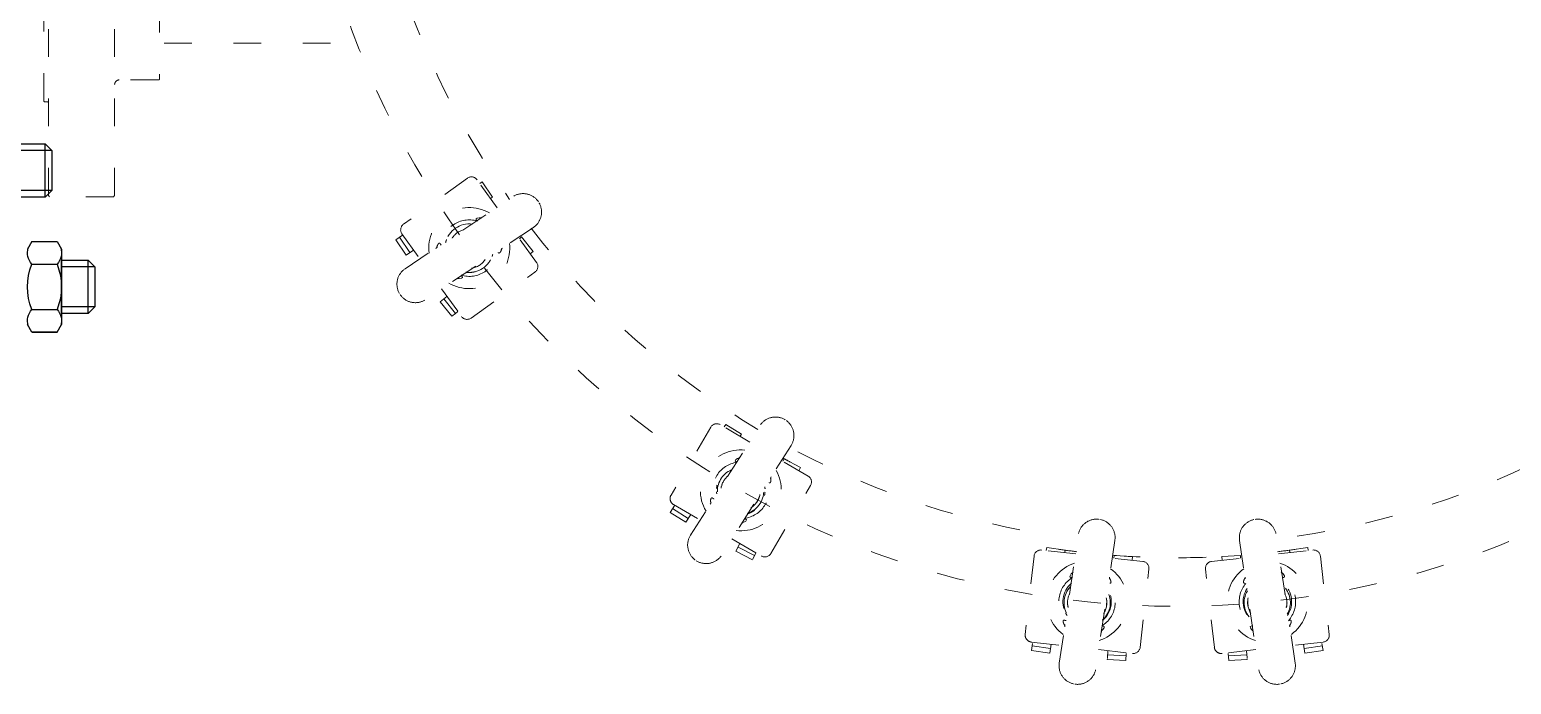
# Model space of a CAD drawing. Extents: x -3450 to 27857, y -1288 to 11880.
# Drawn here: x 1008.2 to 1081.7, y 1097.3 to 1129.8 of the extents above; entities that cross this region are included whole.
import ezdxf

# ---------------------------------------------------------------- set-up
doc = ezdxf.new("R2010")
doc.units = 0
doc.linetypes.add('188K-SM-03-F20-MECH-EQ-Y2257103$0$XFM7Q20PCW-200K$0$ACAD_ISO03W100', pattern=[30, 12, -18])
doc.layers.add('188K-SM-03-F20-MECH-EQ-Y2257103$0$18P7-PCWR-20.7-PIPE', color=6, linetype='Continuous')
doc.layers.add('188K-SM-03-F20-MECH-EQ-Y2257103$0$XFM7Q20PCW-200K$0$PCW EQ (FUTURE)', color=252, linetype='188K-SM-03-F20-MECH-EQ-Y2257103$0$XFM7Q20PCW-200K$0$ACAD_ISO03W100', lineweight=9)

# ---------------------------------------------------------------- blocks, each defined once
blk = doc.blocks.new('188K-SM-03-F20-MECH-EQ-Y2257103$0$XFM7Q20PCW-200K$0$漢唐美光 8NHV4A-10FDA-NC150-M - 漢唐美光 8NHV4A-10FDA-NC150-M-V1107-CUB_L40')
for p, q in [((-1014.13, -292.44), (-1014.13, 112.56)), ((-985.53, -292.44), (-985.53, 112.56)), ((-1016.13, -251.47), (-1016.13, 71.6)), ((-892.18, -226.49), (-966.63, -226.49)), ((-966.63, -242.44), (-983.53, -242.44)), ((-1014.63, -251.94), (-1015.63, -251.94)), ((-833.05, -284.9), (-860.63, -304.78)), ((-820.17, -297.64), (-828.86, -285.58)), ((-827.7, -287.19), (-826.59, -286.44)), ((-822.14, -293.09), (-826.59, -286.44)), ((-1013.63, -292.94), (-1014.13, -292.44)), ((-986.03, -292.94), (-1013.63, -292.94)), ((-985.53, -292.44), (-986.03, -292.94)), ((-822.14, -293.09), (-823.02, -293.68)), ((-826.78, -301.96), (-826.75, -301.83)), ((-826.75, -301.83), (-826.62, -301.78)), ((-861.12, -309.55), (-863.99, -311.47)), ((-859.54, -318.12), (-863.99, -311.47)), ((-857.88, -317), (-862.33, -310.35)), ((-861.31, -308.97), (-853.45, -319.87)), ((-803.13, -321.27), (-810.97, -310.4)), ((-810.51, -311.04), (-809.57, -310.29)), ((-804.58, -316.55), (-809.57, -310.29)), ((-859.54, -318.12), (-856.3, -315.95)), ((-846.69, -315.21), (-846.6, -315.11)), ((-846.6, -315.11), (-846.46, -315.13)), ((-804.58, -316.55), (-805.82, -317.54)), ((-831.39, -345.34), (-803.81, -325.46)), ((-844.22, -332.67), (-835.58, -344.66)), ((-837.7, -328.41), (-837.83, -328.46)), ((-841.85, -336), (-844.77, -338.33)), ((-839.78, -344.58), (-844.77, -338.33)), ((-838.22, -343.34), (-843.2, -337.08)), ((-838.22, -343.34), (-839.78, -344.58)), ((-837.15, -342.49), (-838.22, -343.34)), ((-727.83, -392.47), (-745, -421.81)), ((-710.88, -398.9), (-723.72, -391.39)), ((-722.01, -392.4), (-721.29, -391.26)), ((-714.53, -395.54), (-721.29, -391.26)), ((-714.53, -395.54), (-715.1, -396.44)), ((-715.21, -405.4), (-715.11, -405.3)), ((-715.18, -405.53), (-715.21, -405.4)), ((-685.75, -413.61), (-697.25, -406.88)), ((-696.63, -407.24), (-696.07, -406.18)), ((-688.98, -409.88), (-696.07, -406.18)), ((-688.98, -409.88), (-689.72, -411.29)), ((-701.84, -447.06), (-684.67, -417.72)), ((-743.41, -426.22), (-745.36, -429.29)), ((-737.53, -431.88), (-744.29, -427.6)), ((-743.92, -425.92), (-732.32, -432.71)), ((-728.03, -425.71), (-727.98, -425.58)), ((-727.98, -425.58), (-727.85, -425.54)), ((-738.6, -433.57), (-745.36, -429.29)), ((-738.6, -433.57), (-745.36, -429.29)), ((-738.6, -433.57), (-736.5, -430.26)), ((-714.46, -434.13), (-714.56, -434.23)), ((-718.69, -440.68), (-705.94, -448.14)), ((-715.18, -442.76), (-716.91, -446.07)), ((-709.81, -449.77), (-716.91, -446.07)), ((-708.89, -448), (-715.98, -444.29)), ((-708.27, -446.81), (-709.66, -449.48)), ((-588.06, -448.22), (-591.87, -482.01)), ((-569.96, -447.25), (-584.74, -445.58)), ((-582.77, -445.8), (-582.57, -444.47)), ((-574.66, -445.65), (-582.57, -444.47)), ((-574.66, -445.65), (-574.81, -446.7)), ((-553.55, -449.1), (-553.47, -447.9)), ((-545.49, -448.42), (-553.47, -447.9)), ((-506.81, -448.42), (-498.83, -447.9)), ((-498.75, -449.1), (-498.83, -447.9)), ((-482.34, -447.25), (-467.56, -445.58)), ((-477.64, -445.65), (-469.73, -444.47)), ((-477.64, -445.65), (-477.49, -446.7)), ((-469.53, -445.8), (-469.73, -444.47)), ((-464.24, -448.22), (-460.42, -482.01)), ((-571.28, -454.93), (-571.24, -454.8)), ((-541.02, -450.51), (-554.33, -449.01)), ((-545.49, -448.42), (-545.59, -450)), ((-542.19, -487.62), (-538.37, -453.83)), ((-510.11, -487.62), (-513.92, -453.83)), ((-511.28, -450.51), (-497.96, -449.01)), ((-506.81, -448.42), (-506.71, -450)), ((-481.01, -454.93), (-481.06, -454.8)), ((-571.21, -455.04), (-571.28, -454.93)), ((-481.09, -455.04), (-481.01, -454.93)), ((-574.79, -478.56), (-574.69, -478.47)), ((-574.78, -478.69), (-574.79, -478.56)), ((-477.51, -478.56), (-477.61, -478.47)), ((-477.52, -478.69), (-477.51, -478.56)), ((-589.23, -485.32), (-575.87, -486.83)), ((-588.72, -485.93), (-589.18, -488.99)), ((-581.26, -490.16), (-580.69, -486.31)), ((-558.96, -480.91), (-559.01, -481.04)), ((-493.33, -480.91), (-493.28, -481.04)), ((-463.07, -485.32), (-476.43, -486.83)), ((-471.03, -490.16), (-471.61, -486.31)), ((-463.57, -485.93), (-463.12, -488.99)), ((-581.26, -490.16), (-589.18, -488.99)), ((-580.97, -488.18), (-588.88, -487.01)), ((-560.19, -488.6), (-545.51, -490.26)), ((-556.34, -492.43), (-556.37, -492.81)), ((-548.39, -493.32), (-556.37, -492.81)), ((-556.13, -489.08), (-556.32, -492.09)), ((-548.26, -491.33), (-556.24, -490.81)), ((-548.39, -493.32), (-548.19, -490.24)), ((-492.11, -488.6), (-506.79, -490.26)), ((-503.91, -493.32), (-504.11, -490.24)), ((-504.04, -491.33), (-496.06, -490.81)), ((-503.91, -493.32), (-495.93, -492.81)), ((-496.17, -489.08), (-495.97, -492.09)), ((-495.95, -492.43), (-495.93, -492.81)), ((-471.33, -488.18), (-463.42, -487.01)), ((-471.03, -490.16), (-463.12, -488.99))]:
    blk.add_line(p, q)
at = {"flags": 128}
for points in [[(-966.13, -179.96), (-966.13, -241.94)], [(-985.53, -244.44), (-985.53, -244.36), (-985.52, -244.28), (-985.52, -244.2), (-985.5, -244.12), (-985.49, -244.05), (-985.47, -243.97), (-985.45, -243.89), (-985.43, -243.81), (-985.4, -243.74), (-985.37, -243.66), (-985.34, -243.59), (-985.3, -243.52), (-985.27, -243.45), (-985.22, -243.38), (-985.18, -243.31), (-985.13, -243.25), (-985.09, -243.19), (-985.03, -243.12), (-984.98, -243.07), (-984.92, -243.01), (-984.86, -242.95), (-984.8, -242.9), (-984.74, -242.85), (-984.68, -242.81), (-984.61, -242.76), (-984.54, -242.72), (-984.47, -242.68), (-984.4, -242.64), (-984.33, -242.61), (-984.25, -242.58), (-984.18, -242.55), (-984.1, -242.53), (-984.03, -242.51), (-983.95, -242.49), (-983.87, -242.47), (-983.79, -242.46), (-983.71, -242.45), (-983.63, -242.45), (-983.55, -242.44), (-983.53, -242.44)], [(-966.63, -242.44), (-966.61, -242.44), (-966.59, -242.44), (-966.57, -242.44), (-966.55, -242.44), (-966.53, -242.43), (-966.51, -242.43), (-966.49, -242.42), (-966.47, -242.42), (-966.45, -242.41), (-966.44, -242.4), (-966.42, -242.4), (-966.4, -242.39), (-966.38, -242.38), (-966.36, -242.37), (-966.35, -242.36), (-966.33, -242.34), (-966.32, -242.33), (-966.3, -242.32), (-966.29, -242.31), (-966.27, -242.29), (-966.26, -242.28), (-966.24, -242.26), (-966.23, -242.25), (-966.22, -242.23), (-966.21, -242.21), (-966.2, -242.2), (-966.19, -242.18), (-966.18, -242.16), (-966.17, -242.14), (-966.16, -242.12), (-966.16, -242.11), (-966.15, -242.09), (-966.15, -242.07), (-966.14, -242.05), (-966.14, -242.03), (-966.13, -242.01), (-966.13, -241.99), (-966.13, -241.97), (-966.13, -241.95), (-966.13, -241.94)], [(-1016.13, -251.44), (-1016.13, -251.46), (-1016.13, -251.48), (-1016.13, -251.5), (-1016.12, -251.52), (-1016.12, -251.54), (-1016.12, -251.56), (-1016.11, -251.58), (-1016.1, -251.6), (-1016.1, -251.62), (-1016.09, -251.64), (-1016.08, -251.66), (-1016.07, -251.67), (-1016.06, -251.69), (-1016.05, -251.71), (-1016.04, -251.73), (-1016.03, -251.74), (-1016.02, -251.76), (-1016.01, -251.77), (-1015.99, -251.79), (-1015.98, -251.8), (-1015.96, -251.82), (-1015.95, -251.83), (-1015.93, -251.84), (-1015.92, -251.85), (-1015.9, -251.86), (-1015.88, -251.87), (-1015.87, -251.88), (-1015.85, -251.89), (-1015.83, -251.9), (-1015.81, -251.91), (-1015.79, -251.92), (-1015.77, -251.92), (-1015.75, -251.93), (-1015.73, -251.93), (-1015.71, -251.94), (-1015.7, -251.94), (-1015.68, -251.94), (-1015.66, -251.94), (-1015.64, -251.94), (-1015.63, -251.94)], [(-1014.63, -251.94), (-1014.61, -251.94), (-1014.59, -251.95), (-1014.57, -251.95), (-1014.55, -251.95), (-1014.53, -251.95), (-1014.51, -251.96), (-1014.49, -251.96), (-1014.47, -251.97), (-1014.45, -251.98), (-1014.44, -251.98), (-1014.42, -251.99), (-1014.4, -252), (-1014.38, -252.01), (-1014.36, -252.02), (-1014.35, -252.03), (-1014.33, -252.04), (-1014.32, -252.05), (-1014.3, -252.07), (-1014.29, -252.08), (-1014.27, -252.1), (-1014.26, -252.11), (-1014.24, -252.13), (-1014.23, -252.14), (-1014.22, -252.16), (-1014.21, -252.17), (-1014.2, -252.19), (-1014.19, -252.21), (-1014.18, -252.23), (-1014.17, -252.24), (-1014.16, -252.26), (-1014.16, -252.28), (-1014.15, -252.3)], [(-1014.15, -252.3), (-1014.15, -252.32), (-1014.14, -252.34), (-1014.14, -252.36), (-1014.13, -252.38), (-1014.13, -252.4), (-1014.13, -252.42), (-1014.13, -252.44), (-1014.13, -252.44)], [(-859.94, -324.04), (-813.4, -292.9)], [(-802.3, -295.1), (-802.49, -294.84), (-802.68, -294.58), (-802.88, -294.33), (-803.1, -294.1), (-803.32, -293.87), (-803.55, -293.64), (-803.79, -293.43), (-804.04, -293.23), (-804.3, -293.04), (-804.56, -292.86), (-804.83, -292.69), (-805.11, -292.53), (-805.39, -292.38), (-805.68, -292.25), (-805.98, -292.12), (-806.28, -292.01), (-806.58, -291.91), (-806.89, -291.82), (-807.2, -291.74), (-807.51, -291.68), (-807.83, -291.63), (-808.14, -291.59), (-808.46, -291.56), (-808.78, -291.55), (-809.1, -291.55), (-809.42, -291.56), (-809.74, -291.59), (-810.06, -291.62), (-810.37, -291.67), (-810.69, -291.74), (-811, -291.81), (-811.31, -291.9), (-811.61, -292), (-811.91, -292.11), (-812.21, -292.24), (-812.5, -292.37), (-812.78, -292.52), (-813.06, -292.68), (-813.33, -292.85), (-813.4, -292.9)], [(-804.5, -306.2), (-804.24, -306.01), (-803.99, -305.82), (-803.74, -305.62), (-803.5, -305.4), (-803.27, -305.18), (-803.05, -304.95), (-802.84, -304.71), (-802.64, -304.46), (-802.45, -304.2), (-802.26, -303.94), (-802.09, -303.67), (-801.94, -303.39), (-801.79, -303.11), (-801.65, -302.82), (-801.53, -302.52), (-801.41, -302.22), (-801.31, -301.92), (-801.22, -301.61), (-801.15, -301.3), (-801.08, -300.99), (-801.03, -300.67), (-800.99, -300.35), (-800.97, -300.04), (-800.95, -299.72), (-800.95, -299.4), (-800.97, -299.08), (-800.99, -298.76), (-801.03, -298.44), (-801.08, -298.12), (-801.14, -297.81), (-801.22, -297.5), (-801.31, -297.19), (-801.41, -296.89), (-801.52, -296.59), (-801.64, -296.29), (-801.78, -296), (-801.93, -295.72), (-802.09, -295.44), (-802.25, -295.17), (-802.3, -295.1)], [(-804.5, -306.2), (-851.05, -337.34)], [(-827.12, -302.02), (-827.92, -301.97), (-828.83, -302.11), (-829.25, -302.43), (-829.17, -302.88), (-828.72, -303.42)], [(-826.79, -301.85), (-826.99, -301.97), (-827.18, -302.07), (-827.35, -302.12), (-827.44, -302.14)], [(-846.04, -314.59), (-846.05, -314.61), (-846.14, -314.72), (-846.36, -314.93), (-846.56, -315.08)], [(-818.41, -315.65), (-818.39, -315.63), (-818.31, -315.52), (-818.09, -315.3), (-817.89, -315.15)], [(-859.94, -324.04), (-860.21, -324.22), (-860.46, -324.42), (-860.71, -324.62), (-860.95, -324.83), (-861.18, -325.05), (-861.4, -325.29), (-861.61, -325.53), (-861.81, -325.78), (-862, -326.03), (-862.18, -326.3), (-862.35, -326.57), (-862.51, -326.84), (-862.66, -327.13), (-862.8, -327.42), (-862.92, -327.71), (-863.03, -328.01), (-863.13, -328.31), (-863.22, -328.62), (-863.3, -328.93), (-863.36, -329.25), (-863.41, -329.56), (-863.45, -329.88), (-863.48, -330.2), (-863.49, -330.52), (-863.49, -330.84), (-863.48, -331.16), (-863.46, -331.48), (-863.42, -331.79), (-863.37, -332.11), (-863.3, -332.42), (-863.23, -332.74), (-863.14, -333.04), (-863.04, -333.35), (-862.93, -333.65), (-862.8, -333.94), (-862.67, -334.23), (-862.52, -334.51), (-862.36, -334.79), (-862.19, -335.06), (-862.14, -335.14)], [(-859.94, -324.04), (-859.94, -324.04)], [(-837.66, -328.38), (-837.46, -328.26), (-837.26, -328.17), (-837.1, -328.11), (-837, -328.09)], [(-837.5, -328.19), (-836.53, -328.26), (-835.61, -328.13), (-835.2, -327.8), (-835.28, -327.36), (-835.73, -326.81)], [(-862.14, -335.14), (-861.96, -335.4), (-861.77, -335.65), (-861.56, -335.9), (-861.35, -336.14), (-861.13, -336.37), (-860.9, -336.59), (-860.66, -336.8), (-860.41, -337), (-860.15, -337.19), (-859.89, -337.37), (-859.62, -337.54), (-859.34, -337.7), (-859.05, -337.85), (-858.76, -337.99), (-858.47, -338.11), (-858.17, -338.23), (-857.87, -338.33), (-857.56, -338.42), (-857.25, -338.49), (-856.94, -338.56), (-856.62, -338.61), (-856.3, -338.65), (-855.98, -338.67), (-855.66, -338.69), (-855.34, -338.69), (-855.02, -338.67), (-854.7, -338.65), (-854.39, -338.61), (-854.07, -338.56), (-853.76, -338.5), (-853.45, -338.42), (-853.14, -338.33), (-852.84, -338.23), (-852.54, -338.12), (-852.24, -338), (-851.95, -337.86), (-851.67, -337.71), (-851.39, -337.55), (-851.12, -337.38), (-851.05, -337.34)], [(-695.58, -389.35), (-695.86, -389.18), (-696.14, -389.03), (-696.42, -388.88), (-696.71, -388.75), (-697.01, -388.63), (-697.31, -388.52), (-697.62, -388.43), (-697.93, -388.34), (-698.24, -388.27), (-698.55, -388.21), (-698.87, -388.17), (-699.19, -388.13), (-699.51, -388.11), (-699.83, -388.11), (-700.15, -388.11), (-700.47, -388.13), (-700.78, -388.16), (-701.1, -388.2), (-701.42, -388.26), (-701.73, -388.33), (-702.04, -388.41), (-702.34, -388.5), (-702.65, -388.61), (-702.94, -388.72), (-703.24, -388.85), (-703.52, -388.99), (-703.81, -389.15), (-704.08, -389.31), (-704.35, -389.48), (-704.61, -389.67), (-704.86, -389.86), (-705.11, -390.07), (-705.35, -390.28), (-705.58, -390.51), (-705.79, -390.74), (-706, -390.98), (-706.2, -391.23), (-706.39, -391.49), (-706.57, -391.75), (-706.62, -391.83)], [(-693.1, -400.38), (-692.93, -400.11), (-692.78, -399.83), (-692.64, -399.54), (-692.5, -399.25), (-692.38, -398.96), (-692.28, -398.65), (-692.18, -398.35), (-692.1, -398.04), (-692.03, -397.73), (-691.97, -397.41), (-691.92, -397.1), (-691.89, -396.78), (-691.87, -396.46), (-691.86, -396.14), (-691.86, -395.82), (-691.88, -395.5), (-691.91, -395.18), (-691.96, -394.86), (-692.01, -394.55), (-692.08, -394.24), (-692.16, -393.93), (-692.26, -393.62), (-692.36, -393.32), (-692.48, -393.02), (-692.61, -392.73), (-692.75, -392.44), (-692.9, -392.16), (-693.06, -391.88), (-693.24, -391.62), (-693.42, -391.36), (-693.62, -391.1), (-693.82, -390.86), (-694.04, -390.62), (-694.26, -390.39), (-694.49, -390.17), (-694.74, -389.96), (-694.99, -389.76), (-695.24, -389.57), (-695.51, -389.39), (-695.58, -389.35)], [(-736.57, -439.15), (-706.62, -391.83)], [(-693.1, -400.38), (-723.05, -447.7)], [(-715.15, -405.64), (-716.22, -406), (-717, -406.5), (-717.25, -406.96), (-717, -407.34), (-716.42, -407.63)], [(-715.23, -405.44), (-715.37, -405.63), (-715.51, -405.79), (-715.64, -405.91), (-715.72, -405.97)], [(-701.99, -414.66), (-701.98, -414.63), (-701.95, -414.49), (-701.84, -414.21), (-701.71, -413.99)], [(-727.68, -424.87), (-727.68, -424.9), (-727.72, -425.04), (-727.83, -425.32), (-727.95, -425.54)], [(-714.43, -434.09), (-714.3, -433.9), (-714.16, -433.74), (-714.03, -433.62), (-713.95, -433.56)], [(-714.36, -433.85), (-713.45, -433.53), (-712.66, -433.03), (-712.42, -432.57), (-712.67, -432.19), (-713.26, -431.9)], [(-559.84, -432.31), (-560.16, -432.27), (-560.47, -432.24), (-560.79, -432.23), (-561.11, -432.22), (-561.43, -432.23), (-561.75, -432.26), (-562.07, -432.29), (-562.39, -432.34), (-562.7, -432.4), (-563.01, -432.48), (-563.32, -432.56), (-563.63, -432.66), (-563.93, -432.77), (-564.22, -432.89), (-564.51, -433.03), (-564.8, -433.17), (-565.08, -433.33), (-565.35, -433.5), (-565.61, -433.68), (-565.87, -433.87), (-566.12, -434.07), (-566.36, -434.27), (-566.6, -434.49), (-566.82, -434.72), (-567.04, -434.96), (-567.24, -435.2), (-567.44, -435.46), (-567.62, -435.72), (-567.8, -435.99), (-567.96, -436.26), (-568.12, -436.54), (-568.26, -436.83), (-568.39, -437.12), (-568.51, -437.42), (-568.61, -437.72), (-568.71, -438.03), (-568.79, -438.33), (-568.86, -438.65), (-568.91, -438.96), (-568.93, -439.05)], [(-553.1, -441.4), (-553.06, -441.08), (-553.03, -440.76), (-553.02, -440.44), (-553.01, -440.12), (-553.02, -439.8), (-553.05, -439.48), (-553.08, -439.16), (-553.13, -438.85), (-553.19, -438.53), (-553.27, -438.22), (-553.35, -437.91), (-553.45, -437.61), (-553.56, -437.31), (-553.68, -437.01), (-553.82, -436.72), (-553.96, -436.44), (-554.12, -436.16), (-554.29, -435.89), (-554.47, -435.62), (-554.66, -435.36), (-554.86, -435.11), (-555.07, -434.87), (-555.28, -434.64), (-555.51, -434.41), (-555.75, -434.2), (-555.99, -433.99), (-556.25, -433.8), (-556.51, -433.61), (-556.78, -433.44), (-557.05, -433.27), (-557.33, -433.12), (-557.62, -432.98), (-557.91, -432.85), (-558.21, -432.73), (-558.51, -432.62), (-558.82, -432.53), (-559.13, -432.45), (-559.44, -432.38), (-559.75, -432.32), (-559.84, -432.31)], [(-499.2, -441.4), (-499.24, -441.08), (-499.27, -440.76), (-499.28, -440.44), (-499.28, -440.12), (-499.27, -439.8), (-499.25, -439.48), (-499.21, -439.16), (-499.17, -438.85), (-499.1, -438.53), (-499.03, -438.22), (-498.94, -437.91), (-498.85, -437.61), (-498.74, -437.31), (-498.61, -437.01), (-498.48, -436.72), (-498.33, -436.44), (-498.18, -436.16), (-498.01, -435.89), (-497.83, -435.62), (-497.64, -435.36), (-497.44, -435.11), (-497.23, -434.87), (-497.01, -434.64), (-496.79, -434.41), (-496.55, -434.2), (-496.3, -433.99), (-496.05, -433.8), (-495.79, -433.61), (-495.52, -433.44), (-495.25, -433.27), (-494.97, -433.12), (-494.68, -432.98), (-494.39, -432.85), (-494.09, -432.73), (-493.79, -432.62), (-493.48, -432.53), (-493.17, -432.45), (-492.86, -432.38), (-492.54, -432.32), (-492.46, -432.31)], [(-492.46, -432.31), (-492.14, -432.27), (-491.82, -432.24), (-491.5, -432.23), (-491.18, -432.22), (-490.86, -432.23), (-490.54, -432.26), (-490.23, -432.29), (-489.91, -432.34), (-489.6, -432.4), (-489.28, -432.48), (-488.98, -432.56), (-488.67, -432.66), (-488.37, -432.77), (-488.08, -432.89), (-487.79, -433.03), (-487.5, -433.17), (-487.22, -433.33), (-486.95, -433.5), (-486.68, -433.68), (-486.43, -433.87), (-486.18, -434.07), (-485.93, -434.27), (-485.7, -434.49), (-485.48, -434.72), (-485.26, -434.96), (-485.05, -435.2), (-484.86, -435.46), (-484.67, -435.72), (-484.5, -435.99), (-484.33, -436.26), (-484.18, -436.54), (-484.04, -436.83), (-483.91, -437.12), (-483.79, -437.42), (-483.69, -437.72), (-483.59, -438.03), (-483.51, -438.33), (-483.44, -438.65), (-483.38, -438.96), (-483.37, -439.05)], [(-736.57, -439.15), (-736.73, -439.42), (-736.89, -439.7), (-737.03, -439.99), (-737.16, -440.28), (-737.28, -440.58), (-737.39, -440.88), (-737.49, -441.18), (-737.57, -441.49), (-737.64, -441.8), (-737.7, -442.12), (-737.75, -442.43), (-737.78, -442.75), (-737.8, -443.07), (-737.81, -443.39), (-737.8, -443.71), (-737.78, -444.03), (-737.75, -444.35), (-737.71, -444.67), (-737.65, -444.98), (-737.59, -445.29), (-737.5, -445.6), (-737.41, -445.91), (-737.31, -446.21), (-737.19, -446.51), (-737.06, -446.8), (-736.92, -447.09), (-736.77, -447.37), (-736.6, -447.65), (-736.43, -447.91), (-736.24, -448.18), (-736.05, -448.43), (-735.84, -448.67), (-735.63, -448.91), (-735.41, -449.14), (-735.17, -449.36), (-734.93, -449.57), (-734.68, -449.77), (-734.42, -449.96), (-734.16, -450.14), (-734.09, -450.19)], [(-736.1, -438.41), (-736.57, -439.15)], [(-577.15, -494.44), (-568.93, -439.05)], [(-553.1, -441.4), (-561.32, -496.79)], [(-499.2, -441.4), (-490.98, -496.79)], [(-475.15, -494.44), (-483.37, -439.05)], [(-734.09, -450.19), (-733.81, -450.35), (-733.53, -450.51), (-733.25, -450.65), (-732.95, -450.78), (-732.66, -450.9), (-732.36, -451.01), (-732.05, -451.1), (-731.74, -451.19), (-731.43, -451.26), (-731.12, -451.32), (-730.8, -451.36), (-730.48, -451.4), (-730.16, -451.42), (-729.84, -451.43), (-729.52, -451.42), (-729.2, -451.4), (-728.88, -451.37), (-728.57, -451.33), (-728.25, -451.27), (-727.94, -451.2), (-727.63, -451.12), (-727.32, -451.03), (-727.02, -450.92), (-726.72, -450.81), (-726.43, -450.68), (-726.14, -450.54), (-725.86, -450.38), (-725.59, -450.22), (-725.32, -450.05), (-725.06, -449.86), (-724.8, -449.67), (-724.56, -449.46), (-724.32, -449.25), (-724.09, -449.02), (-723.87, -448.79), (-723.66, -448.55), (-723.46, -448.3), (-723.27, -448.04), (-723.09, -447.78), (-723.05, -447.7)], [(-571.13, -455.13), (-571.96, -455.9), (-572.48, -456.67), (-572.52, -457.19), (-572.13, -457.43), (-571.49, -457.47)], [(-571.29, -454.98), (-571.34, -455.21), (-571.4, -455.41), (-571.47, -455.58), (-571.52, -455.66)], [(-555.45, -458.05), (-555.45, -458.02), (-555.48, -457.88), (-555.49, -457.58), (-555.47, -457.33)], [(-496.85, -458.05), (-496.85, -458.02), (-496.82, -457.88), (-496.81, -457.58), (-496.83, -457.33)], [(-481.17, -455.13), (-480.33, -455.9), (-479.82, -456.67), (-479.78, -457.19), (-480.16, -457.43), (-480.81, -457.47)], [(-481.01, -454.98), (-480.96, -455.21), (-480.9, -455.41), (-480.83, -455.58), (-480.78, -455.66)], [(-574.8, -477.79), (-574.8, -477.81), (-574.77, -477.96), (-574.76, -478.26), (-574.78, -478.51)], [(-558.99, -480.61), (-558.29, -479.94), (-557.77, -479.17), (-557.73, -478.65), (-558.11, -478.41), (-558.77, -478.37)], [(-558.96, -480.86), (-558.91, -480.63), (-558.85, -480.42), (-558.78, -480.26), (-558.73, -480.18)], [(-493.31, -480.61), (-494.01, -479.94), (-494.53, -479.17), (-494.57, -478.65), (-494.18, -478.41), (-493.53, -478.37)], [(-493.34, -480.86), (-493.39, -480.63), (-493.45, -480.42), (-493.52, -480.26), (-493.57, -480.18)], [(-477.49, -477.79), (-477.5, -477.81), (-477.53, -477.96), (-477.54, -478.26), (-477.51, -478.51)], [(-577.15, -494.44), (-577.19, -494.76), (-577.22, -495.08), (-577.23, -495.4), (-577.23, -495.72), (-577.22, -496.04), (-577.2, -496.36), (-577.16, -496.67), (-577.12, -496.99), (-577.06, -497.3), (-576.98, -497.62), (-576.9, -497.92), (-576.8, -498.23), (-576.69, -498.53), (-576.56, -498.82), (-576.43, -499.11), (-576.28, -499.4), (-576.13, -499.68), (-575.96, -499.95), (-575.78, -500.22), (-575.59, -500.47), (-575.39, -500.72), (-575.18, -500.97), (-574.96, -501.2), (-574.74, -501.42), (-574.5, -501.64), (-574.25, -501.85), (-574, -502.04), (-573.74, -502.23), (-573.47, -502.4), (-573.2, -502.57), (-572.92, -502.72), (-572.63, -502.86), (-572.34, -502.99), (-572.04, -503.11), (-571.74, -503.21), (-571.43, -503.31), (-571.12, -503.39), (-570.81, -503.46), (-570.5, -503.52), (-570.41, -503.53)], [(-570.41, -503.53), (-570.09, -503.57), (-569.77, -503.6), (-569.45, -503.61), (-569.13, -503.61), (-568.81, -503.6), (-568.5, -503.58), (-568.18, -503.55), (-567.86, -503.5), (-567.55, -503.44), (-567.24, -503.36), (-566.93, -503.28), (-566.62, -503.18), (-566.32, -503.07), (-566.03, -502.94), (-565.74, -502.81), (-565.45, -502.66), (-565.17, -502.51), (-564.9, -502.34), (-564.64, -502.16), (-564.38, -501.97), (-564.13, -501.77), (-563.88, -501.56), (-563.65, -501.34), (-563.43, -501.12), (-563.21, -500.88), (-563.01, -500.63), (-562.81, -500.38), (-562.62, -500.12), (-562.45, -499.85), (-562.29, -499.58), (-562.13, -499.3), (-561.99, -499.01), (-561.86, -498.72), (-561.74, -498.42), (-561.64, -498.12), (-561.54, -497.81), (-561.46, -497.5), (-561.39, -497.19), (-561.34, -496.88), (-561.32, -496.79)], [(-481.89, -503.53), (-482.21, -503.57), (-482.52, -503.6), (-482.84, -503.61), (-483.16, -503.61), (-483.48, -503.6), (-483.8, -503.58), (-484.12, -503.55), (-484.44, -503.5), (-484.75, -503.44), (-485.06, -503.36), (-485.37, -503.28), (-485.67, -503.18), (-485.98, -503.07), (-486.27, -502.94), (-486.56, -502.81), (-486.85, -502.66), (-487.12, -502.51), (-487.4, -502.34), (-487.66, -502.16), (-487.92, -501.97), (-488.17, -501.77), (-488.41, -501.56), (-488.65, -501.34), (-488.87, -501.12), (-489.09, -500.88), (-489.29, -500.63), (-489.49, -500.38), (-489.67, -500.12), (-489.85, -499.85), (-490.01, -499.58), (-490.17, -499.3), (-490.31, -499.01), (-490.44, -498.72), (-490.55, -498.42), (-490.66, -498.12), (-490.75, -497.81), (-490.84, -497.5), (-490.91, -497.19), (-490.96, -496.88), (-490.98, -496.79)], [(-475.15, -494.44), (-475.11, -494.76), (-475.08, -495.08), (-475.07, -495.4), (-475.06, -495.72), (-475.07, -496.04), (-475.1, -496.36), (-475.13, -496.67), (-475.18, -496.99), (-475.24, -497.3), (-475.32, -497.62), (-475.4, -497.92), (-475.5, -498.23), (-475.61, -498.53), (-475.73, -498.82), (-475.87, -499.11), (-476.01, -499.4), (-476.17, -499.68), (-476.34, -499.95), (-476.52, -500.22), (-476.71, -500.47), (-476.91, -500.72), (-477.12, -500.97), (-477.33, -501.2), (-477.56, -501.42), (-477.8, -501.64), (-478.04, -501.85), (-478.3, -502.04), (-478.56, -502.23), (-478.83, -502.4), (-479.1, -502.57), (-479.38, -502.72), (-479.67, -502.86), (-479.96, -502.99), (-480.26, -503.11), (-480.56, -503.21), (-480.87, -503.31), (-481.18, -503.39), (-481.49, -503.46), (-481.8, -503.52), (-481.89, -503.53)]]:
    blk.add_lwpolyline(points, dxfattribs=at)
blk.add_circle((-526.15, -89.94), 379.98)
for centre, radius, start, end in [((-526.15, -89.94), 353.5, 195.29939, 215.26524), ((-831.3, -287.33), 3, 35.78571, 125.78571), ((-832.22, -315.12), 17.5, 60.20436, 186.93398), ((-858.88, -307.21), 3, 125.78571, 215.78571), ((-832.22, -315.12), 12.21, 73.99858, 174.26336), ((-832.22, -315.12), 10.48, 82.66567, 166.56295), ((-832.47, -315.41), 8.5, 105.78571, 147.18969), ((-526.15, -89.94), 353.5, 217.78761, 239.15053), ((-832.22, -315.12), 10.5, 159.59291, 166.75732), ((-832.22, -315.12), 10.5, 143.60673, 151.53042), ((-832.22, -315.12), 17.5, 239.5366, 6.71647), ((-832.22, -315.12), 12.21, 253.57139, 352.76785), ((-832.22, -315.12), 10.48, 261.8643, 344.9315), ((-832.47, -315.41), 8.5, 278.28277, 326.53814), ((-832.22, -315.12), 10.5, 323.60673, 331.53043), ((-832.22, -315.12), 10.5, 339.59291, 344.69024), ((-832.22, -315.12), 10.5, 261.75731, 275.78571), ((-832.22, -315.12), 10.5, 275.869, 284.31576), ((-805.57, -323.02), 3, 305.78571, 35.78571), ((-833.15, -342.9), 3, 215.78571, 305.78571), ((-725.24, -393.98), 3, 59.67143, 149.67143), ((-714.83, -419.77), 17.5, 84.09008, 210.81969), ((-526.15, -89.94), 353.5, 242.3665, 261.55497), ((-526.15, -89.94), 353.5, 278.44503, 297.6335), ((-714.83, -419.77), 12.21, 97.84854, 198.14908), ((-528.87, -94.7), 353.5, 241.65983, 242.25781), ((-714.95, -420.13), 10, 113.05604, 186.22131), ((-714.95, -420.13), 8.5, 129.67143, 170.94472), ((-714.83, -419.77), 17.5, 263.42231, 29.36153), ((-714.83, -419.77), 12.21, 277.45711, 16.65356), ((-687.26, -416.2), 3, 329.67143, 59.67143), ((-742.41, -423.33), 3, 149.67143, 239.67143), ((-714.83, -419.77), 10.5, 183.5885, 187.99927), ((-714.83, -419.77), 10.5, 167.58384, 175.54603), ((-714.83, -419.77), 8.5, 159.28012, 166.63409), ((-714.95, -420.13), 10, 287.94957, 6.97733), ((-714.95, -420.13), 8.5, 302.16849, 350.42385), ((-714.83, -419.77), 8.5, 324.60133, 340.40677), ((-714.83, -419.77), 10.5, 347.58384, 355.54604), ((-714.83, -419.77), 10.5, 3.5885, 8.57595), ((-714.83, -419.77), 10.5, 285.64303, 299.67143), ((-714.83, -419.77), 10.5, 299.69913, 304.72536), ((-704.43, -445.55), 3, 239.67143, 329.67143), ((-585.08, -448.56), 3, 83.55714, 173.55714), ((-526.71, -95.4), 353.5, 261.73973, 263.03684), ((-526.71, -95.4), 353.5, 265.5424, 270), ((-525.59, -95.4), 353.5, 270, 274.4576), ((-525.59, -95.4), 353.5, 276.96316, 278.26027), ((-467.22, -448.56), 3, 6.44286, 96.44286), ((-565.12, -467.92), 17.5, 107.97579, 233.69091), ((-565.12, -467.92), 17.5, 287.30803, 54.4879), ((-541.36, -453.49), 3, 353.55714, 83.55714), ((-510.94, -453.49), 3, 96.44286, 186.44286), ((-487.17, -467.92), 17.5, 125.5121, 252.69197), ((-487.17, -467.92), 17.5, 306.30909, 72.02421), ((-565.12, -467.92), 12.21, 121.6905, 222.03479), ((-565.12, -467.92), 10.48, 130.4371, 214.4222), ((-565.12, -467.92), 12.21, 301.34282, 40.53928), ((-487.17, -467.92), 12.21, 139.46072, 238.65718), ((-487.17, -467.92), 12.21, 317.96521, 58.3095), ((-487.17, -467.92), 10.48, 325.5778, 49.5629), ((-565.08, -468.3), 10, 136.94176, 210.2829), ((-565.08, -468.3), 8.5, 153.55714, 194.71838), ((-565.12, -467.92), 10.48, 309.63573, 33.43486), ((-565.08, -468.3), 10, 311.83529, 30.86305), ((-565.08, -468.3), 8.5, 326.0542, 14.30957), ((-565.12, -467.92), 8.5, 348.48705, 4.29248), ((-487.17, -467.92), 10.48, 146.56514, 230.36427), ((-487.22, -468.3), 10, 149.13695, 228.16471), ((-487.22, -468.3), 8.5, 165.69043, 213.9458), ((-487.17, -467.92), 8.5, 175.70752, 191.51295), ((-487.22, -468.3), 10, 329.7171, 43.05824), ((-487.22, -468.3), 8.5, 345.28162, 26.44286), ((-565.12, -467.92), 10.5, 207.59705, 214.52875), ((-565.12, -467.92), 8.5, 183.1435, 190.51981), ((-565.12, -467.92), 8.5, 192.20645, 197.40599), ((-487.17, -467.92), 8.5, 342.59401, 347.79355), ((-487.17, -467.92), 8.5, 349.48019, 356.8565), ((-487.17, -467.92), 10.5, 325.47125, 332.40295), ((-588.89, -482.34), 3, 173.55714, 263.55714), ((-463.4, -482.34), 3, 276.44286, 6.44286), ((-545.17, -487.28), 3, 263.55714, 353.55714), ((-507.13, -487.28), 3, 186.44286, 276.44286)]:
    blk.add_arc(centre, radius, start, end)
for points, knots in [([(-844.37, -313.9), (-844.41, -313.82), (-844.48, -313.68), (-844.57, -313.5), (-844.64, -313.37), (-844.69, -313.28), (-844.73, -313.23), (-844.76, -313.18), (-844.8, -313.13), (-844.84, -313.09), (-844.87, -313.07), (-844.9, -313.05), (-844.92, -313.04), (-844.93, -313.04), (-844.96, -313.02), (-844.99, -313.01), (-845.03, -313), (-845.09, -312.99), (-845.16, -313), (-845.26, -313.02), (-845.42, -313.11), (-845.63, -313.33), (-845.89, -313.74), (-846.14, -314.3), (-846.28, -314.78), (-846.34, -315.03)], [0, 0, 0, 0, 0.015625, 0.03125, 0.046875, 0.0546875, 0.0625, 0.0703125, 0.078125, 0.09375, 0.109375, 0.1171875, 0.1210938, 0.125, 0.1328125, 0.140625, 0.15625, 0.171875, 0.1875, 0.21875, 0.25, 0.3125, 0.375, 0.4375, 0.5, 0.5, 0.5, 0.5]), ([(-819.72, -317.01), (-819.71, -317.02), (-819.69, -317.06), (-819.65, -317.11), (-819.61, -317.14), (-819.57, -317.17), (-819.55, -317.18), (-819.53, -317.19), (-819.51, -317.2), (-819.49, -317.21), (-819.46, -317.22), (-819.41, -317.24), (-819.36, -317.24), (-819.28, -317.24), (-819.19, -317.21), (-819.02, -317.12), (-818.81, -316.9), (-818.55, -316.49), (-818.31, -315.93), (-818.17, -315.46), (-818.11, -315.2)], [0.0625, 0.0625, 0.0625, 0.0625, 0.0703125, 0.078125, 0.09375, 0.109375, 0.1171875, 0.1210938, 0.125, 0.1328125, 0.140625, 0.15625, 0.171875, 0.1875, 0.21875, 0.25, 0.3125, 0.375, 0.4375, 0.5, 0.5, 0.5, 0.5]), ([(-702.63, -416.43), (-702.62, -416.44), (-702.58, -416.46), (-702.53, -416.49), (-702.48, -416.51), (-702.44, -416.52), (-702.41, -416.52), (-702.39, -416.52), (-702.37, -416.52), (-702.34, -416.52), (-702.31, -416.52), (-702.26, -416.52), (-702.21, -416.5), (-702.14, -416.47), (-702.07, -416.4), (-701.96, -416.25), (-701.85, -415.97), (-701.78, -415.49), (-701.78, -414.87), (-701.85, -414.39), (-701.89, -414.13)], [0.0625, 0.0625, 0.0625, 0.0625, 0.0703125, 0.078125, 0.09375, 0.109375, 0.1171875, 0.1210938, 0.125, 0.1328125, 0.140625, 0.15625, 0.171875, 0.1875, 0.21875, 0.25, 0.3125, 0.375, 0.4375, 0.5, 0.5, 0.5, 0.5]), ([(-726.44, -423.57), (-726.5, -423.52), (-726.62, -423.42), (-726.78, -423.29), (-726.9, -423.2), (-726.98, -423.14), (-727.03, -423.1), (-727.08, -423.07), (-727.14, -423.04), (-727.19, -423.02), (-727.23, -423.01), (-727.26, -423.01), (-727.28, -423.01), (-727.3, -423.01), (-727.32, -423.01), (-727.36, -423.01), (-727.41, -423.01), (-727.46, -423.03), (-727.52, -423.06), (-727.6, -423.13), (-727.71, -423.28), (-727.82, -423.56), (-727.89, -424.04), (-727.88, -424.66), (-727.82, -425.14), (-727.77, -425.4)], [0, 0, 0, 0, 0.015625, 0.03125, 0.046875, 0.0546875, 0.0625, 0.0703125, 0.078125, 0.09375, 0.109375, 0.1171875, 0.1210938, 0.125, 0.1328125, 0.140625, 0.15625, 0.171875, 0.1875, 0.21875, 0.25, 0.3125, 0.375, 0.4375, 0.5, 0.5, 0.5, 0.5]), ([(-555.32, -459.93), (-555.32, -459.93), (-555.3, -459.93), (-555.26, -459.94), (-555.2, -459.94), (-555.14, -459.94), (-555.1, -459.93), (-555.08, -459.92), (-555.06, -459.91), (-555.04, -459.91), (-555.02, -459.9), (-554.98, -459.88), (-554.94, -459.86), (-554.9, -459.82), (-554.86, -459.76), (-554.81, -459.67), (-554.77, -459.49), (-554.79, -459.19), (-554.92, -458.72), (-555.17, -458.16), (-555.43, -457.74), (-555.57, -457.53)], [0.061959, 0.061959, 0.061959, 0.061959, 0.0625, 0.0703125, 0.078125, 0.09375, 0.109375, 0.1171875, 0.1210938, 0.125, 0.1328125, 0.140625, 0.15625, 0.171875, 0.1875, 0.21875, 0.25, 0.3125, 0.375, 0.4375, 0.5, 0.5, 0.5, 0.5]), ([(-496.97, -459.93), (-496.97, -459.93), (-497, -459.93), (-497.04, -459.94), (-497.1, -459.94), (-497.15, -459.94), (-497.19, -459.93), (-497.22, -459.92), (-497.24, -459.91), (-497.26, -459.91), (-497.28, -459.9), (-497.31, -459.88), (-497.35, -459.86), (-497.39, -459.82), (-497.44, -459.76), (-497.49, -459.67), (-497.53, -459.49), (-497.51, -459.19), (-497.38, -458.72), (-497.13, -458.16), (-496.87, -457.74), (-496.72, -457.53)], [0.061959, 0.061959, 0.061959, 0.061959, 0.0625, 0.0703125, 0.078125, 0.09375, 0.109375, 0.1171875, 0.1210938, 0.125, 0.1328125, 0.140625, 0.15625, 0.171875, 0.1875, 0.21875, 0.25, 0.3125, 0.375, 0.4375, 0.5, 0.5, 0.5, 0.5]), ([(-574.19, -476.09), (-574.27, -476.07), (-574.42, -476.03), (-574.62, -475.98), (-574.76, -475.94), (-574.86, -475.92), (-574.93, -475.91), (-574.99, -475.9), (-575.05, -475.89), (-575.1, -475.9), (-575.14, -475.91), (-575.17, -475.92), (-575.19, -475.93), (-575.21, -475.93), (-575.23, -475.94), (-575.27, -475.96), (-575.3, -475.98), (-575.34, -476.02), (-575.39, -476.07), (-575.44, -476.16), (-575.48, -476.35), (-575.46, -476.65), (-575.33, -477.12), (-575.08, -477.68), (-574.82, -478.1), (-574.67, -478.31)], [0, 0, 0, 0, 0.015625, 0.03125, 0.046875, 0.0546875, 0.0625, 0.0703125, 0.078125, 0.09375, 0.109375, 0.1171875, 0.1210938, 0.125, 0.1328125, 0.140625, 0.15625, 0.171875, 0.1875, 0.21875, 0.25, 0.3125, 0.375, 0.4375, 0.5, 0.5, 0.5, 0.5]), ([(-478.1, -476.09), (-478.02, -476.07), (-477.87, -476.03), (-477.67, -475.98), (-477.53, -475.94), (-477.44, -475.92), (-477.37, -475.91), (-477.31, -475.9), (-477.25, -475.89), (-477.19, -475.9), (-477.15, -475.91), (-477.12, -475.92), (-477.11, -475.93), (-477.09, -475.93), (-477.07, -475.94), (-477.03, -475.96), (-476.99, -475.98), (-476.95, -476.02), (-476.91, -476.07), (-476.86, -476.16), (-476.82, -476.35), (-476.84, -476.65), (-476.97, -477.12), (-477.22, -477.68), (-477.48, -478.1), (-477.62, -478.31)], [0, 0, 0, 0, 0.015625, 0.03125, 0.046875, 0.0546875, 0.0625, 0.0703125, 0.078125, 0.09375, 0.109375, 0.1171875, 0.1210938, 0.125, 0.1328125, 0.140625, 0.15625, 0.171875, 0.1875, 0.21875, 0.25, 0.3125, 0.375, 0.4375, 0.5, 0.5, 0.5, 0.5])]:
    blk.add_open_spline(points, degree=3, knots=knots)
for points in [[(-839.6, -310.81), (-839.48, -310.58), (-839.34, -310.36), (-839.19, -310.14)], [(-723.32, -418.8), (-723.3, -418.54), (-723.27, -418.28), (-723.22, -418.03)], [(-573.28, -470.46), (-573.37, -470.21), (-573.44, -469.97), (-573.5, -469.72)], [(-479.02, -470.46), (-478.93, -470.21), (-478.86, -469.97), (-478.8, -469.72)]]:
    blk.add_open_spline(points, degree=3)
blk = doc.blocks.new('188K-SM-03-F20-MECH-EQ-Y2257103$0$SC-法蘭-300A-正視-派肯-(濾桶用))')
for p, q in [((45992.14, 66233.637), (45992.14, 66232.137)), ((45993.94, 66233.637), (45993.94, 66232.137)), ((45991.84, 66233.337), (45994.24, 66233.337)), ((45990.997, 66231.937), (45991.344, 66232.137)), ((45994.736, 66232.137), (45991.344, 66232.137)), ((45995.083, 66231.937), (45994.736, 66232.137)), ((45990.997, 66231.937), (45990.997, 66230.804)), ((45990.997, 66230.804), (45990.997, 66231.937)), ((45992.019, 66230.804), (45992.019, 66231.937)), ((45994.061, 66230.804), (45994.061, 66231.937)), ((45995.083, 66230.804), (45995.083, 66231.937)), ((45995.083, 66230.804), (45995.083, 66231.937)), ((45997.39, 66231.703), (45997.39, 66230.203)), ((45999.19, 66231.703), (45999.19, 66230.203)), ((45990.997, 66230.804), (45991.344, 66230.604)), ((45995.083, 66230.804), (45994.736, 66230.604)), ((45997.09, 66231.403), (45999.49, 66231.403))]:
    blk.add_line(p, q)
for points in [[(45991.84, 66233.337), (45991.84, 66232.137), (45994.24, 66232.137), (45994.24, 66233.337), (45993.94, 66233.637), (45992.14, 66233.637)], [(45997.09, 66231.403), (45997.09, 66230.203), (45999.49, 66230.203), (45999.49, 66231.403), (45999.19, 66231.703), (45997.39, 66231.703)]]:
    blk.add_lwpolyline(points, close=True)
for centre, radius, start, end in [((45991.508, 66231.385), 0.752, 47.22489, 107.22489), ((45993.04, 66229.429), 2.708, 67.84079, 112.15921), ((45994.572, 66231.385), 0.752, 72.77511, 132.77511), ((45991.508, 66231.356), 0.752, 252.77511, 312.77511), ((45993.04, 66233.312), 2.708, 247.84079, 292.15921), ((45994.572, 66231.356), 0.752, 227.22489, 287.22489)]:
    blk.add_arc(centre, radius, start, end)
blk = doc.blocks.new('188K-SM-03-F20-MECH-EQ-Y2257103$0$18P7-PCW-過濾桶配管')
at = {"layer": '188K-SM-03-F20-MECH-EQ-Y2257103$0$18P7-PCWR-20.7-PIPE', "rotation": 180}
blk.add_blockref('188K-SM-03-F20-MECH-EQ-Y2257103$0$SC-法蘭-300A-正視-派肯-(濾桶用))', (46018.29, 66127.451), dxfattribs=at)
blk = doc.blocks.new('188K-SM-03-F20-MECH-EQ-Y2257103')
at = {"layer": '188K-SM-03-F20-MECH-EQ-Y2257103$0$18P7-PCWR-20.7-PIPE', "xscale": -1.099104711986056, "yscale": 1.099104711986056, "zscale": 1.099104711986056, "rotation": 90}
blk.add_blockref('188K-SM-03-F20-MECH-EQ-Y2257103$0$18P7-PCW-過濾桶配管', (894.691, 1144.796), dxfattribs=at)
at = {"layer": '188K-SM-03-F20-MECH-EQ-Y2257103$0$XFM7Q20PCW-200K$0$PCW EQ (FUTURE)', "xscale": 0.1147234346767911, "yscale": 0.1147234346767911, "zscale": 0.1147234346767911}
blk.add_blockref('188K-SM-03-F20-MECH-EQ-Y2257103$0$XFM7Q20PCW-200K$0$漢唐美光 8NHV4A-10FDA-NC150-M - 漢唐美光 8NHV4A-10FDA-NC150-M-V1107-CUB_L40', (1125.452, 1155.115), dxfattribs=at)

msp = doc.modelspace()

# ---------------------------------------------------------------- block references
msp.add_blockref('188K-SM-03-F20-MECH-EQ-Y2257103', (0, 0))

doc.saveas('drawing.dxf')
